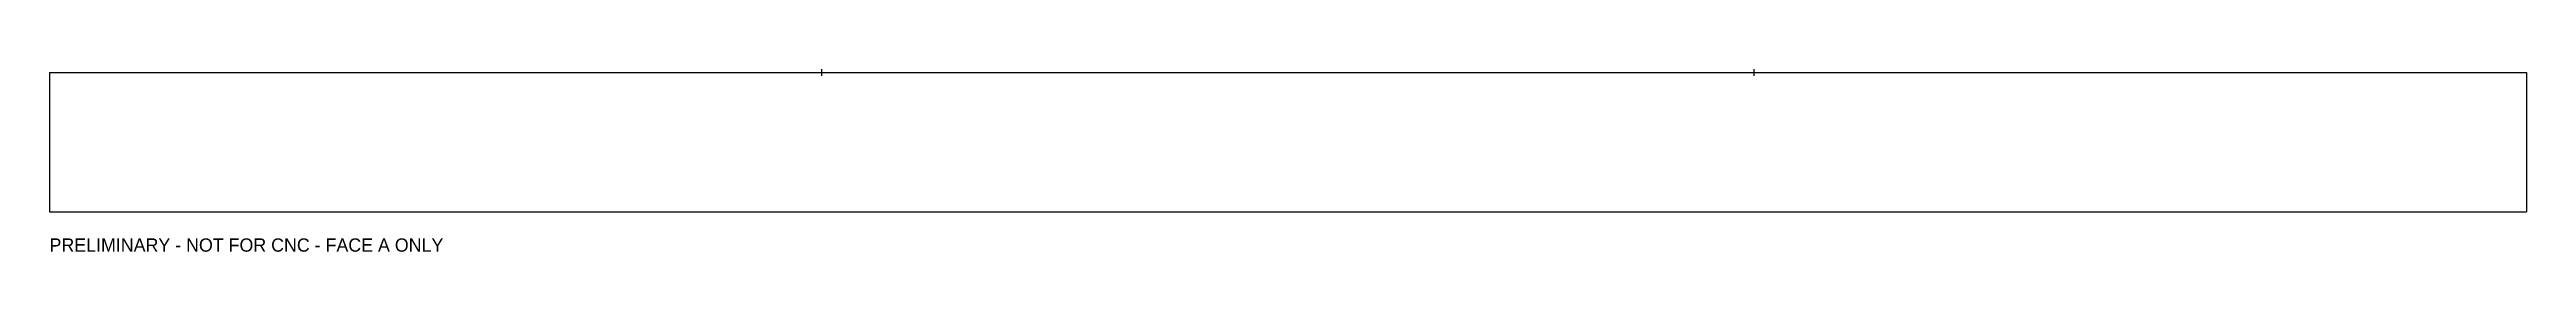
# Model space of a CAD drawing. Header units: millimetres. Extents: x 0 to 744, y -12 to 43.
import ezdxf

# ---------------------------------------------------------------- set-up
doc = ezdxf.new("R2010")
doc.units = ezdxf.units.MM
doc.layers.add('CUT', color=7, linetype='CONTINUOUS')
doc.layers.add('REFERENCE', color=7, linetype='CONTINUOUS')

msp = doc.modelspace()

# ---------------------------------------------------------------- linework, layer by layer
at = {"layer": 'CUT'}
for p, q in [((0, 42), (744, 42)), ((0, 42), (0, 0)), ((744, 42), (744, 0)), ((0, 0), (744, 0))]:
    msp.add_line(p, q, dxfattribs=at)
at = {"layer": 'REFERENCE'}
for p, q in [((0, 42), (744, 42)), ((0, 42), (0, 0)), ((231, 42), (233, 42)), ((232, 41), (232, 43)), ((511, 42), (513, 42)), ((512, 41), (512, 43)), ((744, 42), (744, 0)), ((0, 0), (744, 0))]:
    msp.add_line(p, q, dxfattribs=at)

# ---------------------------------------------------------------- texts
msp.add_text('PRELIMINARY - NOT FOR CNC - FACE A ONLY', height=4, dxfattribs=at).set_placement((0, -12))

doc.saveas('drawing.dxf')
